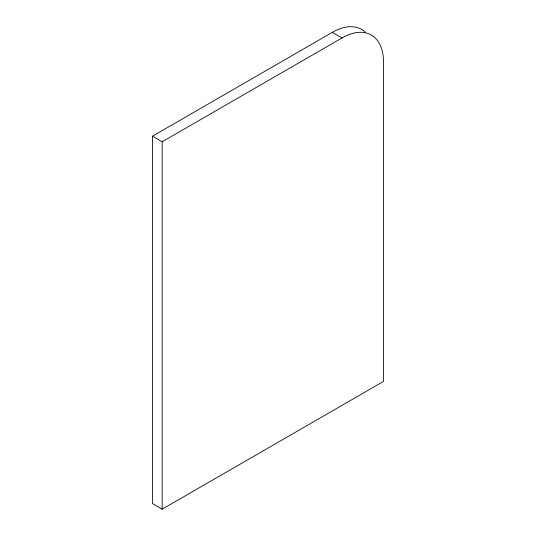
<?xml version="1.0" encoding="UTF-8"?>
<svg xmlns="http://www.w3.org/2000/svg" width="536" height="536" viewBox="0 0 536 536"><rect width="100%" height="100%" fill="white"/><g stroke="black" fill="none" stroke-linecap="round" stroke-linejoin="round"><path stroke-width="0.8" d="M332.327 32.361L342.015 37.949A58.692 33.889 -60 0 1 383.515 61.915L383.515 381.404L162.167 509.2L152.485 503.612L152.485 136.191L332.327 32.361A58.692 33.889 -60 0 1 365.257 32.1M152.485 136.191L162.167 141.785L342.015 37.949M162.167 141.785L162.167 509.2"/></g></svg>
